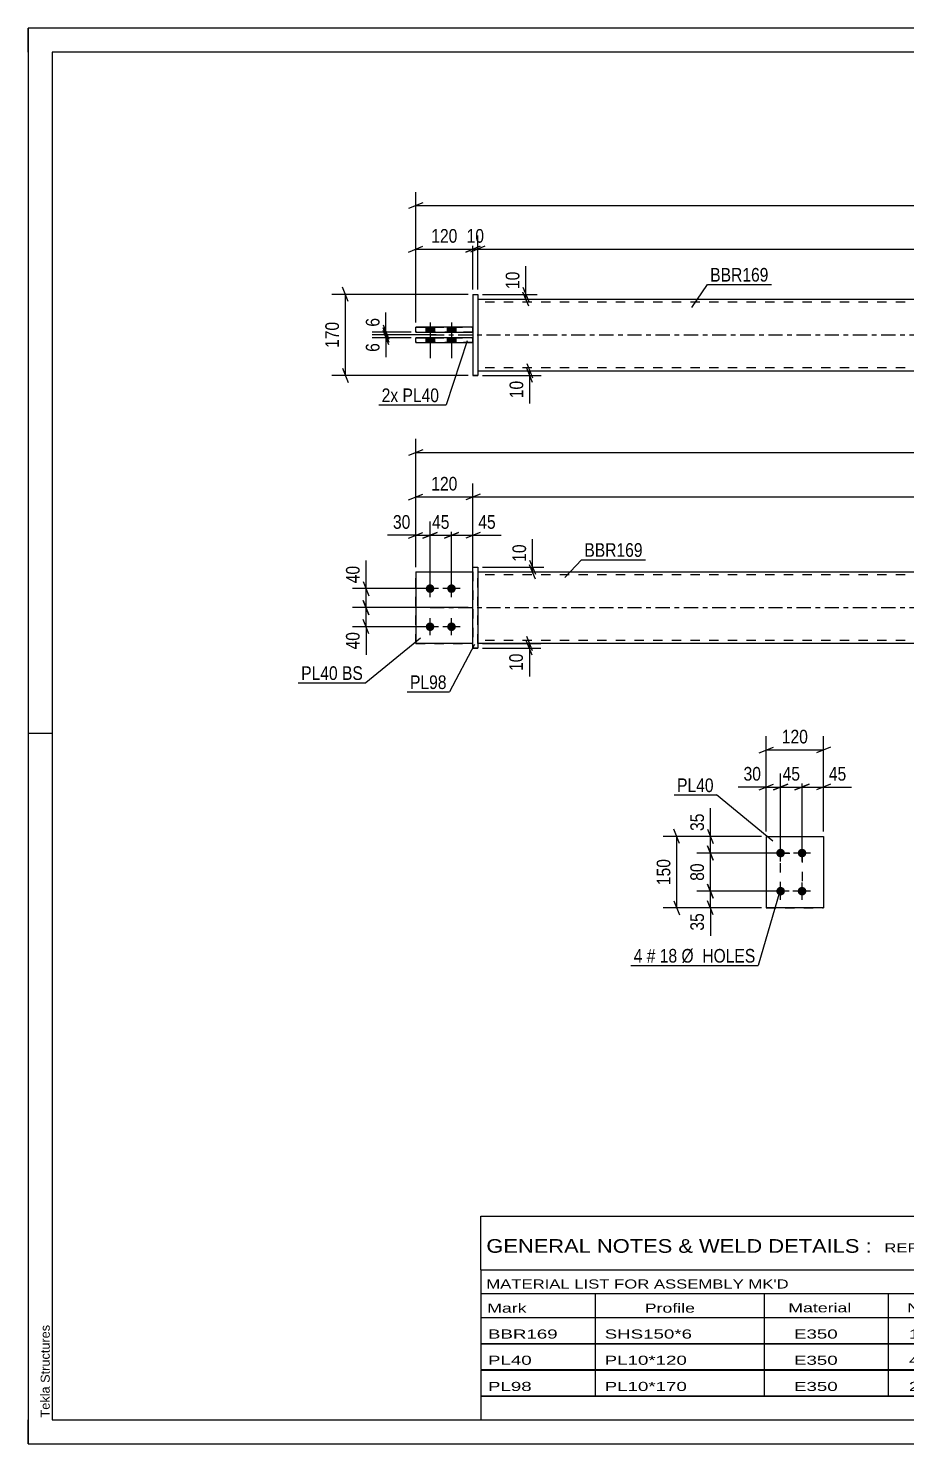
# Model space of a CAD drawing. Header units: millimetres. Extents: x 0 to 420, y 0 to 297.
# Drawn here: x 0 to 184.2, y 0 to 297 of the extents above; entities that cross this region are included whole.
import ezdxf

# ---------------------------------------------------------------- set-up
doc = ezdxf.new("R2010")
doc.units = ezdxf.units.MM
doc.linetypes.add('DXK_LINE_DOT2', pattern=[3.9198, 1.9599, -1.9599])
doc.linetypes.add('DXK_LINE_DOT3', pattern=[5.9187, 2.979, -0.9799, 0.9799, -0.9799])
doc.styles.add('Arial', font='ARIAL.TTF', dxfattribs={"height": 0.2})
doc.styles.add('Arial Narrow', font='ARIALN.TTF', dxfattribs={"height": 0.2})

# ---------------------------------------------------------------- blocks, each defined once
blk = doc.blocks.new('Unknown-580607915-1163')
at = {"color": 5, "linetype": 'Continuous'}
for p, q in [((420, 297), (0, 297)), ((0, 297), (0, 0)), ((0, 292), (0, 297)), ((415, 292), (5, 292)), ((5, 292), (5, 5)), ((5, 149), (0, 149)), ((0, 0), (0, 5)), ((5, 5), (415, 5)), ((0, 0), (420, 0))]:
    blk.add_line(p, q, dxfattribs=at)
at = {"color": 174, "linetype": 'Continuous', "style": 'Arial'}
blk.add_text('Tekla Structures', height=1.9102, rotation=90, dxfattribs=at).set_placement((4.5, 5.5))
blk = doc.blocks.new('Part-580607915-1765 - 1738')
at = {"color": 2, "linetype": 'Continuous'}
for p, q in [((93.34, 183.93), (94.34, 183.93)), ((93.34, 166.93), (93.34, 183.93)), ((94.34, 183.93), (94.34, 183.93)), ((94.34, 183.93), (94.34, 166.93)), ((93.34, 166.93), (94.34, 166.93))]:
    blk.add_line(p, q, dxfattribs=at)
at = {"color": 7, "linetype": 'DXK_LINE_DOT2'}
for p, q in [((93.34, 183.93), (94.34, 183.93)), ((94.34, 166.93), (93.34, 166.93)), ((93.34, 166.93), (93.34, 166.93)), ((94.34, 166.93), (94.34, 166.93))]:
    blk.add_line(p, q, dxfattribs=at)
blk = doc.blocks.new('Part-580607915-1770 - 1738')
at = {"color": 7, "linetype": 'DXK_LINE_DOT2'}
for p, q in [((81.34, 182.93), (93.34, 182.93)), ((81.34, 182.93), (93.34, 182.93)), ((81.34, 167.93), (81.34, 182.93)), ((93.34, 182.93), (93.34, 182.93)), ((93.34, 182.93), (93.34, 167.93)), ((81.34, 167.93), (93.34, 167.93)), ((93.34, 167.93), (81.34, 167.93)), ((81.34, 167.93), (81.34, 167.93))]:
    blk.add_line(p, q, dxfattribs=at)
blk = doc.blocks.new('Part-580607915-1775 - 1738')
at = {"color": 2, "linetype": 'Continuous'}
for p, q in [((81.34, 182.93), (93.34, 182.93)), ((81.34, 182.93), (81.34, 167.93)), ((93.34, 167.93), (81.34, 167.93)), ((81.34, 167.93), (81.34, 167.93))]:
    blk.add_line(p, q, dxfattribs=at)
at = {"color": 7, "linetype": 'DXK_LINE_DOT2'}
for p, q in [((81.34, 182.93), (93.34, 182.93)), ((93.34, 182.93), (93.34, 182.93)), ((93.34, 182.93), (93.34, 167.93)), ((81.34, 167.93), (93.34, 167.93)), ((81.34, 167.93), (81.34, 167.93))]:
    blk.add_line(p, q, dxfattribs=at)
blk = doc.blocks.new('Part-580607915-1785 - 1738')
at = {"color": 2, "linetype": 'Continuous'}
for p, q in [((94.34, 182.93), (286, 182.93)), ((286, 167.93), (94.34, 167.93))]:
    blk.add_line(p, q, dxfattribs=at)
at = {"color": 7, "linetype": 'DXK_LINE_DOT2'}
for p, q in [((94.34, 167.93), (94.34, 182.93)), ((286, 182.33), (94.34, 182.33)), ((286, 182.93), (286, 167.93)), ((286, 168.53), (94.34, 168.53))]:
    blk.add_line(p, q, dxfattribs=at)
at = {"color": 7, "linetype": 'DXK_LINE_DOT3'}
blk.add_line((84.34, 175.43), (296, 175.43), dxfattribs=at)
blk = doc.blocks.new('Bolt-580607915-1787 - 1738')
at = {"linetype": 'Continuous'}
for points in [[(84.34, 178.53), (84.15, 178.55), (83.97, 178.6), (83.81, 178.7), (83.67, 178.82), (83.56, 178.98), (83.48, 179.15), (83.44, 179.33), (83.44, 179.52), (83.48, 179.7), (83.56, 179.88), (83.67, 180.03), (83.81, 180.15), (83.97, 180.25), (84.15, 180.31), (84.34, 180.33), (84.52, 180.31), (84.7, 180.25), (84.87, 180.15), (85.01, 180.03), (85.12, 179.88), (85.19, 179.7), (85.23, 179.52), (85.23, 179.33), (85.19, 179.15), (85.12, 178.98), (85.01, 178.82), (84.87, 178.7), (84.7, 178.6), (84.52, 178.55)], [(88.84, 178.53), (88.65, 178.55), (88.47, 178.6), (88.31, 178.7), (88.17, 178.82), (88.06, 178.98), (87.98, 179.15), (87.94, 179.33), (87.94, 179.52), (87.98, 179.7), (88.06, 179.88), (88.17, 180.03), (88.31, 180.15), (88.47, 180.25), (88.65, 180.31), (88.84, 180.33), (89.02, 180.31), (89.2, 180.25), (89.37, 180.15), (89.51, 180.03), (89.62, 179.88), (89.69, 179.7), (89.73, 179.52), (89.73, 179.33), (89.69, 179.15), (89.62, 178.98), (89.51, 178.82), (89.37, 178.7), (89.2, 178.6), (89.02, 178.55)], [(84.34, 170.53), (84.15, 170.55), (83.97, 170.6), (83.81, 170.7), (83.67, 170.82), (83.56, 170.98), (83.48, 171.15), (83.44, 171.33), (83.44, 171.52), (83.48, 171.7), (83.56, 171.88), (83.67, 172.03), (83.81, 172.15), (83.97, 172.25), (84.15, 172.31), (84.34, 172.33), (84.52, 172.31), (84.7, 172.25), (84.87, 172.15), (85.01, 172.03), (85.12, 171.88), (85.19, 171.7), (85.23, 171.52), (85.23, 171.33), (85.19, 171.15), (85.12, 170.98), (85.01, 170.82), (84.87, 170.7), (84.7, 170.6), (84.52, 170.55)], [(88.84, 170.53), (88.65, 170.55), (88.47, 170.6), (88.31, 170.7), (88.17, 170.82), (88.06, 170.98), (87.98, 171.15), (87.94, 171.33), (87.94, 171.52), (87.98, 171.7), (88.06, 171.88), (88.17, 172.03), (88.31, 172.15), (88.47, 172.25), (88.65, 172.31), (88.84, 172.33), (89.02, 172.31), (89.2, 172.25), (89.37, 172.15), (89.51, 172.03), (89.62, 171.88), (89.69, 171.7), (89.73, 171.52), (89.73, 171.33), (89.69, 171.15), (89.62, 170.98), (89.51, 170.82), (89.37, 170.7), (89.2, 170.6), (89.02, 170.55)]]:
    blk.add_hatch(color=1, dxfattribs=at).paths.add_polyline_path(points)
at = {"color": 1, "linetype": 'Continuous'}
for p, q in [((84.34, 177.63), (84.34, 181.23)), ((88.84, 177.63), (88.84, 181.23)), ((86.14, 179.43), (82.54, 179.43)), ((90.64, 179.43), (87.04, 179.43)), ((84.34, 169.63), (84.34, 173.23)), ((88.84, 169.63), (88.84, 173.23)), ((86.14, 171.43), (82.54, 171.43)), ((90.64, 171.43), (87.04, 171.43))]:
    blk.add_line(p, q, dxfattribs=at)
blk = doc.blocks.new('Part-580607915-1451 - 1390')
at = {"color": 2, "linetype": 'Continuous'}
for p, q in [((93.34, 234.26), (81.34, 234.26)), ((81.34, 233.26), (81.34, 234.26)), ((81.34, 233.26), (93.34, 233.26)), ((81.34, 233.26), (81.34, 233.26))]:
    blk.add_line(p, q, dxfattribs=at)
at = {"color": 7, "linetype": 'DXK_LINE_DOT2'}
for p, q in [((81.34, 234.26), (93.34, 234.26)), ((93.34, 233.26), (81.34, 233.26)), ((93.34, 233.26), (93.34, 234.26))]:
    blk.add_line(p, q, dxfattribs=at)
blk = doc.blocks.new('Bolt-580607915-1403 - 1390')
at = {"linetype": 'Continuous'}
for points in [[(83.44, 233.26), (85.24, 233.26), (85.24, 234.26), (83.44, 234.26)], [(83.44, 233.26), (85.24, 233.26), (85.24, 234.26), (83.44, 234.26)], [(83.44, 231.06), (85.24, 231.06), (85.24, 232.06), (83.44, 232.06)], [(83.44, 231.06), (85.24, 231.06), (85.24, 232.06), (83.44, 232.06)], [(87.94, 233.26), (89.74, 233.26), (89.74, 234.26), (87.94, 234.26)], [(87.94, 233.26), (89.74, 233.26), (89.74, 234.26), (87.94, 234.26)], [(87.94, 231.06), (89.74, 231.06), (89.74, 232.06), (87.94, 232.06)], [(87.94, 231.06), (89.74, 231.06), (89.74, 232.06), (87.94, 232.06)]]:
    blk.add_hatch(color=1, dxfattribs=at).paths.add_polyline_path(points)
at = {"color": 1, "linetype": 'Continuous'}
for p, q in [((84.34, 235.26), (84.34, 227.76)), ((84.34, 235.26), (84.34, 227.76)), ((88.84, 235.26), (88.84, 227.76)), ((88.84, 235.26), (88.84, 227.76)), ((83.44, 234.26), (83.44, 233.26)), ((83.44, 234.26), (83.44, 233.26)), ((83.44, 232.06), (83.44, 231.06)), ((83.44, 232.06), (83.44, 231.06)), ((85.24, 234.26), (85.24, 233.26)), ((85.24, 234.26), (85.24, 233.26)), ((85.24, 232.06), (85.24, 231.06)), ((85.24, 232.06), (85.24, 231.06)), ((87.94, 234.26), (87.94, 233.26)), ((87.94, 234.26), (87.94, 233.26)), ((87.94, 232.06), (87.94, 231.06)), ((87.94, 232.06), (87.94, 231.06)), ((89.74, 234.26), (89.74, 233.26)), ((89.74, 234.26), (89.74, 233.26)), ((89.74, 232.06), (89.74, 231.06)), ((89.74, 232.06), (89.74, 231.06))]:
    blk.add_line(p, q, dxfattribs=at)
blk = doc.blocks.new('Part-580607915-1446 - 1390')
at = {"color": 2, "linetype": 'Continuous'}
for p, q in [((93.34, 232.06), (81.34, 232.06)), ((81.34, 231.06), (81.34, 232.06)), ((81.34, 231.06), (93.34, 231.06)), ((81.34, 231.06), (81.34, 231.06))]:
    blk.add_line(p, q, dxfattribs=at)
at = {"color": 7, "linetype": 'DXK_LINE_DOT2'}
for p, q in [((81.34, 232.06), (93.34, 232.06)), ((93.34, 231.06), (93.34, 232.06)), ((93.34, 231.06), (81.34, 231.06))]:
    blk.add_line(p, q, dxfattribs=at)
blk = doc.blocks.new('Part-580607915-1430 - 1390')
at = {"color": 2, "linetype": 'Continuous'}
for p, q in [((94.34, 240.16), (286, 240.16)), ((94.34, 225.16), (286, 225.16))]:
    blk.add_line(p, q, dxfattribs=at)
at = {"color": 7, "linetype": 'DXK_LINE_DOT2'}
for p, q in [((94.34, 240.16), (94.34, 225.16)), ((286, 239.56), (94.34, 239.56)), ((286, 240.16), (286, 225.16)), ((286, 225.76), (94.34, 225.76))]:
    blk.add_line(p, q, dxfattribs=at)
at = {"color": 7, "linetype": 'DXK_LINE_DOT3'}
blk.add_line((84.34, 232.66), (296, 232.66), dxfattribs=at)
blk = doc.blocks.new('Part-580607915-1452 - 1390')
at = {"color": 2, "linetype": 'Continuous'}
for p, q in [((93.34, 241.16), (94.34, 241.16)), ((93.34, 241.16), (93.34, 224.16)), ((94.34, 241.16), (94.34, 241.16)), ((94.34, 241.16), (94.34, 224.16)), ((94.34, 224.16), (93.34, 224.16)), ((93.34, 224.16), (93.34, 224.16))]:
    blk.add_line(p, q, dxfattribs=at)
at = {"color": 7, "linetype": 'DXK_LINE_DOT2'}
for p, q in [((93.34, 241.16), (94.34, 241.16)), ((93.34, 224.16), (94.34, 224.16)), ((93.34, 224.16), (93.34, 224.16))]:
    blk.add_line(p, q, dxfattribs=at)
blk = doc.blocks.new('Part-580607915-2118 - 2111')
at = {"color": 2, "linetype": 'Continuous'}
for p, q in [((154.93, 127.44), (166.93, 127.44)), ((154.93, 127.44), (154.93, 112.44)), ((166.93, 127.44), (166.93, 127.44)), ((166.93, 127.44), (166.93, 112.44)), ((166.93, 112.44), (154.93, 112.44)), ((154.93, 112.44), (154.93, 112.44))]:
    blk.add_line(p, q, dxfattribs=at)
at = {"color": 7, "linetype": 'DXK_LINE_DOT2'}
for p, q in [((154.93, 127.44), (166.93, 127.44)), ((166.93, 127.44), (166.93, 127.44)), ((154.93, 112.44), (166.93, 112.44))]:
    blk.add_line(p, q, dxfattribs=at)
blk = doc.blocks.new('Bolt-580607915-2151 - 2111')
at = {"linetype": 'Continuous'}
for points in [[(157.93, 124.84), (158.11, 124.82), (158.29, 124.76), (158.46, 124.67), (158.6, 124.54), (158.71, 124.39), (158.78, 124.22), (158.82, 124.04), (158.82, 123.85), (158.78, 123.66), (158.71, 123.49), (158.6, 123.34), (158.46, 123.21), (158.29, 123.12), (158.11, 123.06), (157.93, 123.04), (157.74, 123.06), (157.56, 123.12), (157.4, 123.21), (157.26, 123.34), (157.15, 123.49), (157.07, 123.66), (157.03, 123.85), (157.03, 124.04), (157.07, 124.22), (157.15, 124.39), (157.26, 124.54), (157.4, 124.67), (157.56, 124.76), (157.74, 124.82)], [(162.43, 124.84), (162.61, 124.82), (162.79, 124.76), (162.96, 124.67), (163.1, 124.54), (163.21, 124.39), (163.28, 124.22), (163.32, 124.04), (163.32, 123.85), (163.28, 123.66), (163.21, 123.49), (163.1, 123.34), (162.96, 123.21), (162.79, 123.12), (162.61, 123.06), (162.43, 123.04), (162.24, 123.06), (162.06, 123.12), (161.9, 123.21), (161.76, 123.34), (161.65, 123.49), (161.57, 123.66), (161.53, 123.85), (161.53, 124.04), (161.57, 124.22), (161.65, 124.39), (161.76, 124.54), (161.9, 124.67), (162.06, 124.76), (162.24, 124.82)], [(157.93, 116.84), (158.11, 116.82), (158.29, 116.76), (158.46, 116.67), (158.6, 116.54), (158.71, 116.39), (158.78, 116.22), (158.82, 116.04), (158.82, 115.85), (158.78, 115.66), (158.71, 115.49), (158.6, 115.34), (158.46, 115.21), (158.29, 115.12), (158.11, 115.06), (157.93, 115.04), (157.74, 115.06), (157.56, 115.12), (157.4, 115.21), (157.26, 115.34), (157.15, 115.49), (157.07, 115.66), (157.03, 115.85), (157.03, 116.04), (157.07, 116.22), (157.15, 116.39), (157.26, 116.54), (157.4, 116.67), (157.56, 116.76), (157.74, 116.82)], [(162.43, 116.84), (162.61, 116.82), (162.79, 116.76), (162.96, 116.67), (163.1, 116.54), (163.21, 116.39), (163.28, 116.22), (163.32, 116.04), (163.32, 115.85), (163.28, 115.66), (163.21, 115.49), (163.1, 115.34), (162.96, 115.21), (162.79, 115.12), (162.61, 115.06), (162.43, 115.04), (162.24, 115.06), (162.06, 115.12), (161.9, 115.21), (161.76, 115.34), (161.65, 115.49), (161.57, 115.66), (161.53, 115.85), (161.53, 116.04), (161.57, 116.22), (161.65, 116.39), (161.76, 116.54), (161.9, 116.67), (162.06, 116.76), (162.24, 116.82)]]:
    blk.add_hatch(color=1, dxfattribs=at).paths.add_polyline_path(points)
at = {"color": 1, "linetype": 'Continuous'}
for p, q in [((157.93, 122.14), (157.93, 125.74)), ((162.43, 122.14), (162.43, 125.74)), ((159.73, 123.94), (156.13, 123.94)), ((164.23, 123.94), (160.63, 123.94)), ((159.73, 115.94), (156.13, 115.94)), ((157.93, 114.14), (157.93, 117.74)), ((164.23, 115.94), (160.63, 115.94)), ((162.43, 114.14), (162.43, 117.74))]:
    blk.add_line(p, q, dxfattribs=at)
blk = doc.blocks.new('Rectangle-580607915-2261 - 2111')
at = {"color": 1, "linetype": 'DXK_LINE_DOT2'}
blk.add_lwpolyline([(157.93, 123.94), (162.43, 123.94), (162.43, 115.94), (157.93, 115.94), (157.93, 123.94)], close=True, dxfattribs=at)
blk = doc.blocks.new('StraightDimension-580607915-1952 - 1738')
at = {"color": 7, "linetype": 'Continuous'}
for p, q in [((92.34, 175.43), (68.05, 175.43)), ((70.3, 176.93), (71.5, 173.93)), ((70.9, 171.43), (70.9, 175.43)), ((71.5, 169.93), (70.3, 172.93)), ((83.34, 171.43), (68.05, 171.43))]:
    blk.add_line(p, q, dxfattribs=at)
at = {"color": 0}
blk.add_wipeout([(70.15, 170.9), (65.95, 170.9), (65.95, 166.05), (70.15, 166.05)], dxfattribs=at)
at = {"color": 7, "linetype": 'Continuous'}
blk.add_line((70.9, 171.43), (70.9, 165.52), dxfattribs=at)
blk.add_line((70.9, 171.43), (70.9, 165.52), dxfattribs=at)
at = {"color": 3, "style": 'Arial Narrow'}
blk.add_text('40', height=2.863, rotation=90.0002, dxfattribs=at).set_placement((69.55, 166.65))
blk = doc.blocks.new('StraightDimension-580607915-1971 - 1738')
at = {"color": 7, "linetype": 'Continuous'}
for p, q in [((88.84, 180.43), (88.84, 193.48)), ((93.34, 183.93), (93.34, 193.48)), ((87.34, 190.03), (90.34, 191.23)), ((88.84, 190.63), (93.34, 190.63)), ((94.84, 191.23), (91.84, 190.03))]:
    blk.add_line(p, q, dxfattribs=at)
at = {"color": 0}
blk.add_wipeout([(98.72, 191.38), (98.72, 195.58), (93.86, 195.58), (93.86, 191.38)], dxfattribs=at)
at = {"color": 7, "linetype": 'Continuous'}
blk.add_line((93.34, 190.63), (99.24, 190.63), dxfattribs=at)
blk.add_line((93.34, 190.63), (99.24, 190.63), dxfattribs=at)
at = {"color": 3, "style": 'Arial Narrow'}
blk.add_text('45', height=2.863, dxfattribs=at).set_placement((94.46, 191.98))
blk = doc.blocks.new('StraightDimension-580607915-1921 - 1738')
at = {"color": 7, "linetype": 'Continuous'}
for p, q in [((94.84, 199.26), (91.84, 198.06)), ((93.34, 176.43), (93.34, 201.51)), ((285.5, 198.06), (288.5, 199.26)), ((287, 183.93), (287, 201.51)), ((93.34, 198.66), (287, 198.66))]:
    blk.add_line(p, q, dxfattribs=at)
at = {"color": 0}
blk.add_wipeout([(194.42, 199.41), (194.42, 203.61), (185.91, 203.61), (185.91, 199.41)], dxfattribs=at)
at = {"color": 3, "style": 'Arial Narrow'}
blk.add_text('1937', height=2.863, dxfattribs=at).set_placement((186.51, 200.01))
blk = doc.blocks.new('StraightDimension-580607915-1790 - 1738')
at = {"color": 7, "linetype": 'Continuous'}
for p, q in [((104.58, 169.43), (105.78, 166.43)), ((95.34, 167.93), (107.58, 167.93)), ((95.34, 166.93), (107.58, 166.93)), ((105.78, 165.43), (104.58, 168.43)), ((105.18, 166.93), (105.18, 167.93))]:
    blk.add_line(p, q, dxfattribs=at)
at = {"color": 0}
blk.add_wipeout([(104.43, 166.4), (100.23, 166.4), (100.23, 161.55), (104.43, 161.55)], dxfattribs=at)
at = {"color": 7, "linetype": 'Continuous'}
blk.add_line((105.18, 166.93), (105.18, 161.02), dxfattribs=at)
blk.add_line((105.18, 166.93), (105.18, 161.02), dxfattribs=at)
at = {"color": 3, "style": 'Arial Narrow'}
blk.add_text('10', height=2.863, rotation=90.0002, dxfattribs=at).set_placement((103.83, 162.15))
blk = doc.blocks.new('StraightDimension-580607915-1863 - 1738')
at = {"color": 7, "linetype": 'Continuous'}
for p, q in [((82.84, 208.58), (79.84, 207.38)), ((81.34, 183.93), (81.34, 210.83)), ((81.34, 207.98), (299, 207.98)), ((297.5, 207.38), (300.5, 208.58)), ((299, 183.93), (299, 210.83))]:
    blk.add_line(p, q, dxfattribs=at)
at = {"color": 0}
blk.add_wipeout([(194.42, 208.73), (194.42, 212.93), (185.91, 212.93), (185.91, 208.73)], dxfattribs=at)
at = {"color": 3, "style": 'Arial Narrow'}
blk.add_text('2177', height=2.863, dxfattribs=at).set_placement((186.51, 209.33))
blk = doc.blocks.new('StraightDimension-580607915-1799 - 1738')
at = {"color": 7, "linetype": 'Continuous'}
for p, q in [((105.24, 185.43), (106.44, 182.43)), ((106.44, 181.43), (105.24, 184.43)), ((95.34, 183.93), (108.24, 183.93)), ((95.34, 182.93), (108.24, 182.93)), ((105.84, 182.93), (105.84, 183.93))]:
    blk.add_line(p, q, dxfattribs=at)
at = {"color": 0}
blk.add_wipeout([(105.09, 189.31), (100.89, 189.31), (100.89, 184.45), (105.09, 184.45)], dxfattribs=at)
at = {"color": 7, "linetype": 'Continuous'}
blk.add_line((105.84, 183.93), (105.84, 189.83), dxfattribs=at)
blk.add_line((105.84, 183.93), (105.84, 189.83), dxfattribs=at)
at = {"color": 3, "style": 'Arial Narrow'}
blk.add_text('10', height=2.863, rotation=90.0002, dxfattribs=at).set_placement((104.49, 185.05))
blk = doc.blocks.new('StraightDimension-580607915-1936 - 1738')
at = {"color": 7, "linetype": 'Continuous'}
for p, q in [((79.84, 198.06), (82.84, 199.26)), ((81.34, 183.93), (81.34, 201.51)), ((94.84, 199.26), (91.84, 198.06)), ((93.34, 176.43), (93.34, 201.51)), ((81.34, 198.66), (93.34, 198.66))]:
    blk.add_line(p, q, dxfattribs=at)
at = {"color": 0}
blk.add_wipeout([(90.68, 199.41), (90.68, 203.61), (83.99, 203.61), (83.99, 199.41)], dxfattribs=at)
at = {"color": 3, "style": 'Arial Narrow'}
blk.add_text('120', height=2.863, dxfattribs=at).set_placement((84.59, 200.01))
blk = doc.blocks.new('StraightDimension-580607915-1961 - 1738')
at = {"color": 7, "linetype": 'Continuous'}
for p, q in [((83.34, 179.43), (68.05, 179.43)), ((70.3, 180.93), (71.5, 177.93)), ((70.9, 175.43), (70.9, 179.43)), ((92.34, 175.43), (68.05, 175.43)), ((71.5, 173.93), (70.3, 176.93))]:
    blk.add_line(p, q, dxfattribs=at)
at = {"color": 0}
blk.add_wipeout([(70.15, 184.81), (65.95, 184.81), (65.95, 179.95), (70.15, 179.95)], dxfattribs=at)
at = {"color": 7, "linetype": 'Continuous'}
blk.add_line((70.9, 179.43), (70.9, 185.33), dxfattribs=at)
blk.add_line((70.9, 179.43), (70.9, 185.33), dxfattribs=at)
at = {"color": 3, "style": 'Arial Narrow'}
blk.add_text('40', height=2.863, rotation=90.0002, dxfattribs=at).set_placement((69.55, 180.55))
blk = doc.blocks.new('StraightDimension-580607915-1988 - 1738')
at = {"color": 7, "linetype": 'Continuous'}
for p, q in [((84.34, 180.43), (84.34, 193.48)), ((88.84, 180.43), (88.84, 193.48)), ((82.84, 190.03), (85.84, 191.23)), ((84.34, 190.63), (88.84, 190.63)), ((90.34, 191.23), (87.34, 190.03))]:
    blk.add_line(p, q, dxfattribs=at)
at = {"color": 0}
blk.add_wipeout([(89.01, 191.38), (89.01, 195.58), (84.16, 195.58), (84.16, 191.38)], dxfattribs=at)
at = {"color": 3, "style": 'Arial Narrow'}
blk.add_text('45', height=2.863, dxfattribs=at).set_placement((84.76, 191.98))
blk = doc.blocks.new('StraightDimension-580607915-2001 - 1738')
at = {"color": 7, "linetype": 'Continuous'}
for p, q in [((81.34, 183.93), (81.34, 193.48)), ((84.34, 180.43), (84.34, 193.48)), ((79.84, 190.03), (82.84, 191.23)), ((81.34, 190.63), (84.34, 190.63)), ((85.84, 191.23), (82.84, 190.03))]:
    blk.add_line(p, q, dxfattribs=at)
at = {"color": 0}
blk.add_wipeout([(80.81, 191.38), (80.81, 195.58), (75.95, 195.58), (75.95, 191.38)], dxfattribs=at)
at = {"color": 7, "linetype": 'Continuous'}
blk.add_line((81.34, 190.63), (75.43, 190.63), dxfattribs=at)
blk.add_line((81.34, 190.63), (75.43, 190.63), dxfattribs=at)
at = {"color": 3, "style": 'Arial Narrow'}
blk.add_text('30', height=2.863, dxfattribs=at).set_placement((76.55, 191.98))
blk = doc.blocks.new('StraightDimension-580607915-1525 - 1390')
at = {"color": 7, "linetype": 'Continuous'}
for p, q in [((81.34, 235.26), (81.34, 262.65)), ((299, 235.26), (299, 262.65)), ((82.84, 260.4), (79.84, 259.2)), ((81.34, 259.8), (299, 259.8)), ((297.5, 259.2), (300.5, 260.4))]:
    blk.add_line(p, q, dxfattribs=at)
at = {"color": 0}
blk.add_wipeout([(194.42, 260.55), (194.42, 264.75), (185.91, 264.75), (185.91, 260.55)], dxfattribs=at)
at = {"color": 3, "style": 'Arial Narrow'}
blk.add_text('2177', height=2.863, dxfattribs=at).set_placement((186.51, 261.15))
blk = doc.blocks.new('StraightDimension-580607915-1536 - 1390')
at = {"color": 7, "linetype": 'Continuous'}
for p, q in [((81.34, 235.26), (81.34, 253.51)), ((93.34, 242.16), (93.34, 253.51)), ((79.84, 250.06), (82.84, 251.26)), ((81.34, 250.66), (93.34, 250.66)), ((94.84, 251.26), (91.84, 250.06))]:
    blk.add_line(p, q, dxfattribs=at)
at = {"color": 0}
blk.add_wipeout([(90.68, 251.41), (90.68, 255.61), (83.99, 255.61), (83.99, 251.41)], dxfattribs=at)
at = {"color": 3, "style": 'Arial Narrow'}
blk.add_text('120', height=2.863, dxfattribs=at).set_placement((84.59, 252.01))
blk = doc.blocks.new('StraightDimension-580607915-1691 - 1390')
at = {"color": 7, "linetype": 'Continuous'}
for p, q in [((74.47, 234.76), (75.67, 231.76)), ((80.34, 233.26), (72.22, 233.26)), ((85.59, 232.66), (72.22, 232.66)), ((75.67, 231.16), (74.47, 234.16)), ((75.07, 232.66), (75.07, 233.26))]:
    blk.add_line(p, q, dxfattribs=at)
at = {"color": 0}
blk.add_wipeout([(74.32, 236.82), (70.12, 236.82), (70.12, 233.79), (74.32, 233.79)], dxfattribs=at)
at = {"color": 7, "linetype": 'Continuous'}
blk.add_line((75.07, 233.26), (75.07, 237.34), dxfattribs=at)
blk.add_line((75.07, 233.26), (75.07, 237.34), dxfattribs=at)
at = {"color": 3, "style": 'Arial Narrow'}
blk.add_text('6', height=2.86, rotation=90.0002, dxfattribs=at).set_placement((73.72, 234.39))
blk = doc.blocks.new('StraightDimension-580607915-1493 - 1390')
at = {"color": 7, "linetype": 'Continuous'}
for p, q in [((104.64, 226.66), (105.84, 223.66)), ((95.34, 225.16), (107.64, 225.16)), ((95.34, 224.16), (107.64, 224.16)), ((105.84, 222.66), (104.64, 225.66)), ((105.24, 224.16), (105.24, 225.16))]:
    blk.add_line(p, q, dxfattribs=at)
at = {"color": 0}
blk.add_wipeout([(104.49, 223.64), (100.29, 223.64), (100.29, 218.78), (104.49, 218.78)], dxfattribs=at)
at = {"color": 7, "linetype": 'Continuous'}
blk.add_line((105.24, 224.16), (105.24, 218.26), dxfattribs=at)
blk.add_line((105.24, 224.16), (105.24, 218.26), dxfattribs=at)
at = {"color": 3, "style": 'Arial Narrow'}
blk.add_text('10', height=2.863, rotation=90.0002, dxfattribs=at).set_placement((103.89, 219.38))
blk = doc.blocks.new('StraightDimension-580607915-1503 - 1390')
at = {"color": 7, "linetype": 'Continuous'}
for p, q in [((95.34, 241.16), (106.84, 241.16)), ((103.84, 242.66), (105.04, 239.66)), ((105.04, 238.66), (103.84, 241.66)), ((104.44, 240.16), (104.44, 241.16)), ((95.34, 240.16), (106.84, 240.16))]:
    blk.add_line(p, q, dxfattribs=at)
at = {"color": 0}
blk.add_wipeout([(103.69, 246.54), (99.49, 246.54), (99.49, 241.69), (103.69, 241.69)], dxfattribs=at)
at = {"color": 7, "linetype": 'Continuous'}
blk.add_line((104.44, 241.16), (104.44, 247.07), dxfattribs=at)
blk.add_line((104.44, 241.16), (104.44, 247.07), dxfattribs=at)
at = {"color": 3, "style": 'Arial Narrow'}
blk.add_text('10', height=2.863, rotation=90.0002, dxfattribs=at).set_placement((103.09, 242.29))
blk = doc.blocks.new('StraightDimension-580607915-1514 - 1390')
at = {"color": 7, "linetype": 'Continuous'}
for p, q in [((92.34, 241.16), (63.71, 241.16)), ((67.16, 239.66), (65.96, 242.66)), ((66.56, 224.16), (66.56, 241.16)), ((92.34, 224.16), (63.71, 224.16)), ((65.96, 225.66), (67.16, 222.66))]:
    blk.add_line(p, q, dxfattribs=at)
at = {"color": 0}
blk.add_wipeout([(65.81, 236.01), (61.61, 236.01), (61.61, 229.32), (65.81, 229.32)], dxfattribs=at)
at = {"color": 3, "style": 'Arial Narrow'}
blk.add_text('170', height=2.863, rotation=90.0002, dxfattribs=at).set_placement((65.21, 229.92))
blk = doc.blocks.new('StraightDimension-580607915-1546 - 1390')
at = {"color": 7, "linetype": 'Continuous'}
for p, q in [((93.34, 242.16), (93.34, 253.51)), ((94.34, 242.16), (94.34, 253.51)), ((91.84, 250.06), (94.84, 251.26)), ((95.84, 251.26), (92.84, 250.06)), ((93.34, 250.66), (94.34, 250.66))]:
    blk.add_line(p, q, dxfattribs=at)
at = {"color": 0}
blk.add_wipeout([(96.26, 251.41), (96.26, 255.61), (91.41, 255.61), (91.41, 251.41)], dxfattribs=at)
at = {"color": 3, "style": 'Arial Narrow'}
blk.add_text('10', height=2.863, dxfattribs=at).set_placement((92.01, 252.01))
blk = doc.blocks.new('StraightDimension-580607915-1576 - 1390')
at = {"color": 7, "linetype": 'Continuous'}
for p, q in [((94.34, 242.16), (94.34, 253.51)), ((286, 242.16), (286, 253.51)), ((95.84, 251.26), (92.84, 250.06)), ((94.34, 250.66), (286, 250.66)), ((284.5, 250.06), (287.5, 251.26))]:
    blk.add_line(p, q, dxfattribs=at)
at = {"color": 0}
blk.add_wipeout([(194.42, 251.41), (194.42, 255.61), (185.91, 255.61), (185.91, 251.41)], dxfattribs=at)
at = {"color": 3, "style": 'Arial Narrow'}
blk.add_text('1917', height=2.863, dxfattribs=at).set_placement((186.51, 252.01))
blk = doc.blocks.new('StraightDimension-580607915-1681 - 1390')
at = {"color": 7, "linetype": 'Continuous'}
for p, q in [((85.59, 232.66), (72.22, 232.66)), ((80.34, 232.06), (72.22, 232.06)), ((74.47, 234.16), (75.67, 231.16)), ((75.67, 230.56), (74.47, 233.56)), ((75.07, 232.06), (75.07, 232.66))]:
    blk.add_line(p, q, dxfattribs=at)
at = {"color": 0}
blk.add_wipeout([(74.32, 231.54), (70.12, 231.54), (70.12, 228.51), (74.32, 228.51)], dxfattribs=at)
at = {"color": 7, "linetype": 'Continuous'}
blk.add_line((75.07, 232.06), (75.07, 227.98), dxfattribs=at)
blk.add_line((75.07, 232.06), (75.07, 227.98), dxfattribs=at)
at = {"color": 3, "style": 'Arial Narrow'}
blk.add_text('6', height=2.86, rotation=90.0002, dxfattribs=at).set_placement((73.72, 229.11))
blk = doc.blocks.new('StraightDimension-580607915-2154 - 2111')
at = {"color": 7, "linetype": 'Continuous'}
for p, q in [((153.43, 144.99), (156.43, 146.19)), ((154.93, 128.44), (154.93, 148.44)), ((154.93, 145.59), (166.93, 145.59)), ((168.43, 146.19), (165.43, 144.99)), ((166.93, 128.44), (166.93, 148.44))]:
    blk.add_line(p, q, dxfattribs=at)
at = {"color": 0}
blk.add_wipeout([(164.27, 146.34), (164.27, 150.54), (157.58, 150.54), (157.58, 146.34)], dxfattribs=at)
at = {"color": 3, "style": 'Arial Narrow'}
blk.add_text('120', height=2.863, dxfattribs=at).set_placement((158.18, 146.94))
blk = doc.blocks.new('StraightDimension-580607915-2171 - 2111')
at = {"color": 7, "linetype": 'Continuous'}
for p, q in [((162.43, 124.94), (162.43, 140.64)), ((166.93, 128.44), (166.93, 140.64)), ((160.93, 137.19), (163.93, 138.39)), ((162.43, 137.79), (166.93, 137.79)), ((168.43, 138.39), (165.43, 137.19))]:
    blk.add_line(p, q, dxfattribs=at)
at = {"color": 0}
blk.add_wipeout([(172.31, 138.54), (172.31, 142.74), (167.45, 142.74), (167.45, 138.54)], dxfattribs=at)
at = {"color": 7, "linetype": 'Continuous'}
blk.add_line((166.93, 137.79), (172.83, 137.79), dxfattribs=at)
blk.add_line((166.93, 137.79), (172.83, 137.79), dxfattribs=at)
at = {"color": 3, "style": 'Arial Narrow'}
blk.add_text('45', height=2.863, dxfattribs=at).set_placement((168.05, 139.14))
blk = doc.blocks.new('StraightDimension-580607915-2248 - 2111')
at = {"color": 7, "linetype": 'Continuous'}
for p, q in [((156.93, 115.94), (140.34, 115.94)), ((142.59, 117.44), (143.79, 114.44)), ((143.19, 112.44), (143.19, 115.94)), ((143.79, 110.94), (142.59, 113.94)), ((153.93, 112.44), (140.34, 112.44))]:
    blk.add_line(p, q, dxfattribs=at)
at = {"color": 0}
blk.add_wipeout([(142.44, 111.92), (138.24, 111.92), (138.24, 107.06), (142.44, 107.06)], dxfattribs=at)
at = {"color": 7, "linetype": 'Continuous'}
blk.add_line((143.19, 112.44), (143.19, 106.54), dxfattribs=at)
blk.add_line((143.19, 112.44), (143.19, 106.54), dxfattribs=at)
at = {"color": 3, "style": 'Arial Narrow'}
blk.add_text('35', height=2.863, rotation=90.0002, dxfattribs=at).set_placement((141.84, 107.66))
blk = doc.blocks.new('StraightDimension-580607915-2184 - 2111')
at = {"color": 7, "linetype": 'Continuous'}
for p, q in [((157.93, 124.94), (157.93, 140.64)), ((162.43, 124.94), (162.43, 140.64)), ((156.43, 137.19), (159.43, 138.39)), ((157.93, 137.79), (162.43, 137.79)), ((163.93, 138.39), (160.93, 137.19))]:
    blk.add_line(p, q, dxfattribs=at)
at = {"color": 0}
blk.add_wipeout([(162.61, 138.54), (162.61, 142.74), (157.75, 142.74), (157.75, 138.54)], dxfattribs=at)
at = {"color": 3, "style": 'Arial Narrow'}
blk.add_text('45', height=2.863, dxfattribs=at).set_placement((158.35, 139.14))
blk = doc.blocks.new('StraightDimension-580607915-2194 - 2111')
at = {"color": 7, "linetype": 'Continuous'}
for p, q in [((154.93, 128.44), (154.93, 140.64)), ((157.93, 124.94), (157.93, 140.64)), ((153.43, 137.19), (156.43, 138.39)), ((154.93, 137.79), (157.93, 137.79)), ((159.43, 138.39), (156.43, 137.19))]:
    blk.add_line(p, q, dxfattribs=at)
at = {"color": 0}
blk.add_wipeout([(154.4, 138.54), (154.4, 142.74), (149.55, 142.74), (149.55, 138.54)], dxfattribs=at)
at = {"color": 7, "linetype": 'Continuous'}
blk.add_line((154.93, 137.79), (149.02, 137.79), dxfattribs=at)
blk.add_line((154.93, 137.79), (149.02, 137.79), dxfattribs=at)
at = {"color": 3, "style": 'Arial Narrow'}
blk.add_text('30', height=2.863, dxfattribs=at).set_placement((150.15, 139.14))
blk = doc.blocks.new('StraightDimension-580607915-2208 - 2111')
at = {"color": 7, "linetype": 'Continuous'}
for p, q in [((136.73, 125.94), (135.53, 128.94)), ((153.93, 127.44), (133.28, 127.44)), ((136.13, 112.44), (136.13, 127.44)), ((135.53, 113.94), (136.73, 110.94)), ((153.93, 112.44), (133.28, 112.44))]:
    blk.add_line(p, q, dxfattribs=at)
at = {"color": 0}
blk.add_wipeout([(135.38, 123.28), (131.18, 123.28), (131.18, 116.6), (135.38, 116.6)], dxfattribs=at)
at = {"color": 3, "style": 'Arial Narrow'}
blk.add_text('150', height=2.863, rotation=90.0002, dxfattribs=at).set_placement((134.78, 117.2))
blk = doc.blocks.new('StraightDimension-580607915-2225 - 2111')
at = {"color": 7, "linetype": 'Continuous'}
for p, q in [((142.59, 128.94), (143.79, 125.94)), ((153.93, 127.44), (140.34, 127.44)), ((143.79, 122.44), (142.59, 125.44)), ((143.19, 123.94), (143.19, 127.44)), ((156.93, 123.94), (140.34, 123.94))]:
    blk.add_line(p, q, dxfattribs=at)
at = {"color": 0}
blk.add_wipeout([(142.44, 132.82), (138.24, 132.82), (138.24, 127.97), (142.44, 127.97)], dxfattribs=at)
at = {"color": 7, "linetype": 'Continuous'}
blk.add_line((143.19, 127.44), (143.19, 133.35), dxfattribs=at)
blk.add_line((143.19, 127.44), (143.19, 133.35), dxfattribs=at)
at = {"color": 3, "style": 'Arial Narrow'}
blk.add_text('35', height=2.863, rotation=90.0002, dxfattribs=at).set_placement((141.84, 128.57))
blk = doc.blocks.new('StraightDimension-580607915-2238 - 2111')
at = {"color": 7, "linetype": 'Continuous'}
for p, q in [((142.59, 125.44), (143.79, 122.44)), ((156.93, 123.94), (140.34, 123.94)), ((143.19, 115.94), (143.19, 123.94)), ((156.93, 115.94), (140.34, 115.94)), ((143.79, 114.44), (142.59, 117.44))]:
    blk.add_line(p, q, dxfattribs=at)
at = {"color": 0}
blk.add_wipeout([(142.44, 122.37), (138.24, 122.37), (138.24, 117.51), (142.44, 117.51)], dxfattribs=at)
at = {"color": 3, "style": 'Arial Narrow'}
blk.add_text('80', height=2.863, rotation=90.0002, dxfattribs=at).set_placement((141.84, 118.11))
blk = doc.blocks.new('Unknown-580607915-3676')
at = {"color": 7, "linetype": 'Continuous'}
for p, q in [((95, 47.75), (255, 47.75)), ((95, 36.5), (95, 47.75)), ((255, 47.75), (255, 36.5)), ((95, 36.5), (255, 36.5)), ((95, 36.5), (95, 31.5)), ((255, 36.5), (255, 31.5)), ((95, 31.5), (255, 31.5)), ((95, 31.5), (95, 26.5)), ((119, 31.5), (119, 26.5)), ((154.5, 31.5), (154.5, 26.5)), ((180.5, 31.5), (180.5, 26.5)), ((193.5, 31.5), (193.5, 26.5)), ((211, 31.5), (211, 26.5)), ((233, 31.5), (233, 26.5)), ((255, 31.5), (255, 26.5)), ((95, 26.5), (255, 26.5)), ((95, 26.45), (95, 21.05)), ((95, 26.45), (255, 26.45)), ((119, 26.5), (119, 21)), ((154.5, 26.5), (154.5, 21)), ((180.5, 26.5), (180.5, 21)), ((193.5, 26.5), (193.5, 21)), ((211, 26.5), (211, 21)), ((233, 26.5), (233, 21)), ((255, 26.45), (255, 21.05)), ((95, 21.05), (255, 21.05)), ((95, 20.95), (95, 15.55)), ((95, 20.95), (255, 20.95)), ((119, 21), (119, 15.5)), ((154.5, 21), (154.5, 15.5)), ((180.5, 21), (180.5, 15.5)), ((193.5, 21), (193.5, 15.5)), ((211, 21), (211, 15.5)), ((233, 21), (233, 15.5)), ((255, 20.95), (255, 15.55)), ((95, 15.55), (255, 15.55)), ((95, 15.45), (95, 10.05)), ((95, 15.45), (255, 15.45)), ((119, 15.5), (119, 10)), ((154.5, 15.5), (154.5, 10)), ((180.5, 15.5), (180.5, 10)), ((193.5, 15.5), (193.5, 10)), ((211, 15.5), (211, 10)), ((233, 15.5), (233, 10)), ((255, 15.45), (255, 10.05)), ((95, 10.05), (255, 10.05)), ((95, 10), (255, 10)), ((95, 10), (95, 5)), ((211, 10), (211, 5)), ((233, 10), (233, 5)), ((255, 10), (255, 5)), ((95, 5), (255, 5))]:
    blk.add_line(p, q, dxfattribs=at)
at = {"color": 7, "style": 'Arial Narrow'}
for s, height, width, p in [('GENERAL NOTES & WELD DETAILS :', 2.8633, 1.4, (96.15, 40.06)), ('REFER TYP DRAWING TYP-01', 1.9089, 1.6, (179.7, 40.16)), ("MATERIAL LIST FOR ASSEMBLY MK'D", 1.9089, 1.6, (96.15, 32.56)), ('BBR169', 1.909, 1.794707, (187.48, 32.47)), ('1', 1.91, 1.794707, (217.08, 32.56)), ('No. Required', 1.9089, 1.6, (226.41, 32.56)), ('Mark', 1.909, 1.7, (96.34, 27.5)), ('Profile', 1.909, 1.7, (129.41, 27.5)), ('Material', 1.909, 1.7, (159.54, 27.56)), ('No.', 1.909, 1.7, (184.5, 27.56)), ('Length', 1.909, 1.7, (195, 27.56)), ('Area', 1.909, 1.7, (217.5, 27.56)), ('Weight', 1.909, 1.7, (237, 27.56))]:
    blk.add_text(s, height=height, dxfattribs=dict(at, width=width)).set_placement(p)
at = {"color": 7, "linetype": 'Continuous', "style": 'Arial Narrow'}
for s, height, width, p in [('BBR169', 1.909, 1.794707, (96.5, 22.06)), ('SHS150*6', 1.909, 1.794707, (121, 22.06)), ('E350', 1.909, 1.794707, (160.74, 22.06)), ('1', 1.91, 1.794707, (184.86, 22.06)), ('1917', 1.909, 1.794707, (197.58, 22.06)), ('1.2', 1.909, 1.794707, (221.32, 22.06)), ('52.0', 1.909, 1.794707, (240.14, 22.06)), ('PL40', 1.909, 1.794707, (96.5, 16.56)), ('PL10*120', 1.909, 1.794707, (121, 16.56)), ('E350', 1.909, 1.794707, (160.74, 16.56)), ('4', 1.91, 1.794707, (184.86, 16.56)), ('150', 1.909, 1.794707, (199.77, 16.56)), ('0.0', 1.909, 1.794707, (221.32, 16.56)), ('5.7', 1.909, 1.794707, (242.33, 16.56)), ('PL98', 1.909, 1.794707, (96.5, 11.06)), ('PL10*170', 1.909, 1.794707, (121, 11.06)), ('E350', 1.909, 1.794707, (160.74, 11.06)), ('2', 1.91, 1.794707, (184.86, 11.06)), ('170', 1.909, 1.794707, (199.77, 11.06)), ('0.1', 1.909, 1.794707, (221.32, 11.06)), ('4.5', 1.909, 1.794707, (242.33, 11.06)), ('Total', 1.909, 1.7, (197.33, 6.5)), ('1.4', 1.909, 1.794707, (220.83, 6.5)), ('62.2', 1.909, 1.794707, (240.14, 6.5))]:
    blk.add_text(s, height=height, dxfattribs=dict(at, width=width)).set_placement(p)
blk = doc.blocks.new('Mark-580607915-1761 - 1738')
at = {"color": 0}
blk.add_wipeout([(87.81, 158.36), (87.81, 161.36), (80.13, 161.36), (80.13, 158.36)], dxfattribs=at)
blk.add_wipeout([(87.81, 158.36), (87.81, 161.36), (80.13, 161.36), (80.13, 158.36)], dxfattribs=at)
at = {"color": 30, "linetype": 'Continuous'}
for p in [(93.69, 167.69), (79.53, 157.76)]:
    blk.add_line(p, (88.41, 157.76), dxfattribs=at)
at = {"color": 3, "style": 'Arial Narrow'}
blk.add_text('PL98', height=2.863, dxfattribs=at).set_placement((80.13, 158.36))
blk = doc.blocks.new('Mark-580607915-1781 - 1738')
at = {"color": 0}
blk.add_wipeout([(128.97, 186.1), (128.97, 189.1), (116.73, 189.1), (116.73, 186.1)], dxfattribs=at)
blk.add_wipeout([(128.97, 186.1), (128.97, 189.1), (116.73, 189.1), (116.73, 186.1)], dxfattribs=at)
at = {"color": 30, "linetype": 'Continuous'}
for p, q in [((112.62, 181.76), (116.13, 185.5)), ((116.13, 185.5), (129.57, 185.5))]:
    blk.add_line(p, q, dxfattribs=at)
at = {"color": 3, "style": 'Arial Narrow'}
blk.add_text('BBR169', height=2.863, dxfattribs=at).set_placement((116.73, 186.1))
blk = doc.blocks.new('MarkSet-580607915-2039 - 1738')
at = {"color": 0}
blk.add_wipeout([(64.95, 160.26), (64.95, 163.26), (57.28, 163.26), (57.28, 160.26)], dxfattribs=at)
blk.add_wipeout([(64.95, 160.26), (64.95, 163.26), (57.28, 163.26), (57.28, 160.26)], dxfattribs=at)
blk.add_wipeout([(70.23, 160.26), (70.23, 163.26), (65.85, 163.26), (65.85, 160.26)], dxfattribs=at)
blk.add_wipeout([(70.23, 160.26), (70.23, 163.26), (65.85, 163.26), (65.85, 160.26)], dxfattribs=at)
at = {"color": 30, "linetype": 'Continuous'}
for p in [(82.3, 169.03), (56.68, 159.66)]:
    blk.add_line(p, (70.83, 159.66), dxfattribs=at)
at = {"color": 3, "style": 'Arial Narrow'}
for s, p in [('PL40', (57.28, 160.26)), ('BS', (65.85, 160.26))]:
    blk.add_text(s, height=2.863, dxfattribs=at).set_placement(p)
blk = doc.blocks.new('Mark-580607915-1425 - 1390')
at = {"color": 0}
blk.add_wipeout([(155.39, 243.85), (155.39, 246.85), (143.15, 246.85), (143.15, 243.85)], dxfattribs=at)
blk.add_wipeout([(155.39, 243.85), (155.39, 246.85), (143.15, 246.85), (143.15, 243.85)], dxfattribs=at)
at = {"color": 30, "linetype": 'Continuous'}
for p, q in [((139.27, 238.4), (142.55, 243.25)), ((142.55, 243.25), (155.99, 243.25))]:
    blk.add_line(p, q, dxfattribs=at)
at = {"color": 3, "style": 'Arial Narrow'}
blk.add_text('BBR169', height=2.863, dxfattribs=at).set_placement((143.15, 243.85))
blk = doc.blocks.new('MarkSet-580607915-1729 - 1390')
at = {"color": 30, "linetype": 'Continuous'}
blk.add_line((92.16, 231.44), (87.73, 217.96), dxfattribs=at)
at = {"color": 0}
blk.add_wipeout([(77.65, 218.56), (77.65, 221.56), (74.18, 221.56), (74.18, 218.56)], dxfattribs=at)
blk.add_wipeout([(77.65, 218.56), (77.65, 221.56), (74.18, 221.56), (74.18, 218.56)], dxfattribs=at)
blk.add_wipeout([(86.23, 218.56), (86.23, 221.56), (78.55, 221.56), (78.55, 218.56)], dxfattribs=at)
blk.add_wipeout([(86.23, 218.56), (86.23, 221.56), (78.55, 221.56), (78.55, 218.56)], dxfattribs=at)
at = {"color": 30, "linetype": 'Continuous'}
blk.add_line((73.58, 217.96), (87.73, 217.96), dxfattribs=at)
at = {"color": 3, "style": 'Arial Narrow'}
for s, p in [('2x', (74.18, 218.56)), ('PL40', (78.55, 218.56))]:
    blk.add_text(s, height=2.863, dxfattribs=at).set_placement(p)
blk = doc.blocks.new('Mark-580607915-2114 - 2111')
at = {"color": 0}
blk.add_wipeout([(143.87, 136.73), (143.87, 139.73), (136.19, 139.73), (136.19, 136.73)], dxfattribs=at)
blk.add_wipeout([(143.87, 136.73), (143.87, 139.73), (136.19, 139.73), (136.19, 136.73)], dxfattribs=at)
at = {"color": 30, "linetype": 'Continuous'}
for p in [(135.59, 136.13), (156.27, 126.42)]:
    blk.add_line(p, (144.47, 136.13), dxfattribs=at)
at = {"color": 3, "style": 'Arial Narrow'}
blk.add_text('PL40', height=2.863, dxfattribs=at).set_placement((136.19, 136.73))
blk = doc.blocks.new('Mark-580607915-2147 - 2111')
at = {"color": 0}
blk.add_wipeout([(128.93, 100.95), (128.93, 103.95), (127.1, 103.95), (127.1, 100.95)], dxfattribs=at)
blk.add_wipeout([(128.93, 100.95), (128.93, 103.95), (127.1, 103.95), (127.1, 100.95)], dxfattribs=at)
blk.add_wipeout([(131.66, 100.95), (131.66, 103.95), (129.83, 103.95), (129.83, 100.95)], dxfattribs=at)
blk.add_wipeout([(131.66, 100.95), (131.66, 103.95), (129.83, 103.95), (129.83, 100.95)], dxfattribs=at)
at = {"color": 3, "style": 'Arial Narrow'}
blk.add_text('4', height=2.86, dxfattribs=at).set_placement((127.1, 100.95))
at = {"color": 0}
blk.add_wipeout([(136.21, 100.95), (136.21, 103.95), (132.56, 103.95), (132.56, 100.95)], dxfattribs=at)
blk.add_wipeout([(136.21, 100.95), (136.21, 103.95), (132.56, 103.95), (132.56, 100.95)], dxfattribs=at)
at = {"color": 3, "style": 'Arial Narrow'}
blk.add_text('#', height=2.86, dxfattribs=at).set_placement((129.83, 100.95))
at = {"color": 0}
blk.add_wipeout([(152.64, 100.95), (152.64, 103.95), (137.11, 103.95), (137.11, 100.95)], dxfattribs=at)
blk.add_wipeout([(152.64, 100.95), (152.64, 103.95), (137.11, 103.95), (137.11, 100.95)], dxfattribs=at)
at = {"color": 7, "linetype": 'Continuous'}
for p in [(157.79, 115.96), (126.5, 100.35)]:
    blk.add_line(p, (153.24, 100.35), dxfattribs=at)
at = {"color": 3, "style": 'Arial Narrow'}
for s, p in [('18', (132.56, 100.95)), ('Ø  HOLES', (137.11, 100.95))]:
    blk.add_text(s, height=2.863, dxfattribs=at).set_placement(p)

msp = doc.modelspace()

# ---------------------------------------------------------------- block references
for name in ['Unknown-580607915-1163', 'Part-580607915-1452 - 1390', 'Part-580607915-1430 - 1390', 'Bolt-580607915-1403 - 1390', 'Part-580607915-1451 - 1390', 'Part-580607915-1446 - 1390', 'Part-580607915-1770 - 1738', 'Part-580607915-1775 - 1738', 'Bolt-580607915-1787 - 1738', 'Part-580607915-1785 - 1738', 'Part-580607915-1765 - 1738', 'Part-580607915-2118 - 2111', 'Bolt-580607915-2151 - 2111', 'Rectangle-580607915-2261 - 2111', 'Unknown-580607915-3676']:
    msp.add_blockref(name, (0, 0))

# ---------------------------------------------------------------- next in the draw order: block references
for name in ['StraightDimension-580607915-1525 - 1390', 'StraightDimension-580607915-1493 - 1390', 'StraightDimension-580607915-1971 - 1738', 'StraightDimension-580607915-1952 - 1738', 'StraightDimension-580607915-1790 - 1738', 'StraightDimension-580607915-2154 - 2111', 'StraightDimension-580607915-2248 - 2111']:
    msp.add_blockref(name, (0, 0))

# ---------------------------------------------------------------- next in the draw order: block references
for name in ['StraightDimension-580607915-1536 - 1390', 'StraightDimension-580607915-1921 - 1738', 'Mark-580607915-1761 - 1738', 'StraightDimension-580607915-2171 - 2111']:
    msp.add_blockref(name, (0, 0))

# ---------------------------------------------------------------- next in the draw order: block references
for name in ['StraightDimension-580607915-1503 - 1390', 'StraightDimension-580607915-1691 - 1390', 'StraightDimension-580607915-1863 - 1738', 'MarkSet-580607915-2039 - 1738', 'StraightDimension-580607915-2184 - 2111']:
    msp.add_blockref(name, (0, 0))

# ---------------------------------------------------------------- next in the draw order: block references
for name in ['StraightDimension-580607915-1514 - 1390', 'StraightDimension-580607915-1799 - 1738', 'Mark-580607915-1781 - 1738', 'StraightDimension-580607915-2194 - 2111']:
    msp.add_blockref(name, (0, 0))

# ---------------------------------------------------------------- next in the draw order: block references
for name in ['StraightDimension-580607915-1546 - 1390', 'StraightDimension-580607915-1681 - 1390', 'StraightDimension-580607915-1936 - 1738', 'StraightDimension-580607915-2208 - 2111']:
    msp.add_blockref(name, (0, 0))

# ---------------------------------------------------------------- next in the draw order: block references
for name in ['StraightDimension-580607915-1576 - 1390', 'MarkSet-580607915-1729 - 1390', 'StraightDimension-580607915-1961 - 1738', 'StraightDimension-580607915-2225 - 2111']:
    msp.add_blockref(name, (0, 0))

# ---------------------------------------------------------------- next in the draw order: block references
for name in ['Mark-580607915-1425 - 1390', 'StraightDimension-580607915-1988 - 1738', 'StraightDimension-580607915-2238 - 2111']:
    msp.add_blockref(name, (0, 0))

# ---------------------------------------------------------------- next in the draw order: block references
for name in ['StraightDimension-580607915-2001 - 1738', 'Mark-580607915-2114 - 2111', 'Mark-580607915-2147 - 2111']:
    msp.add_blockref(name, (0, 0))

doc.saveas('drawing.dxf')
